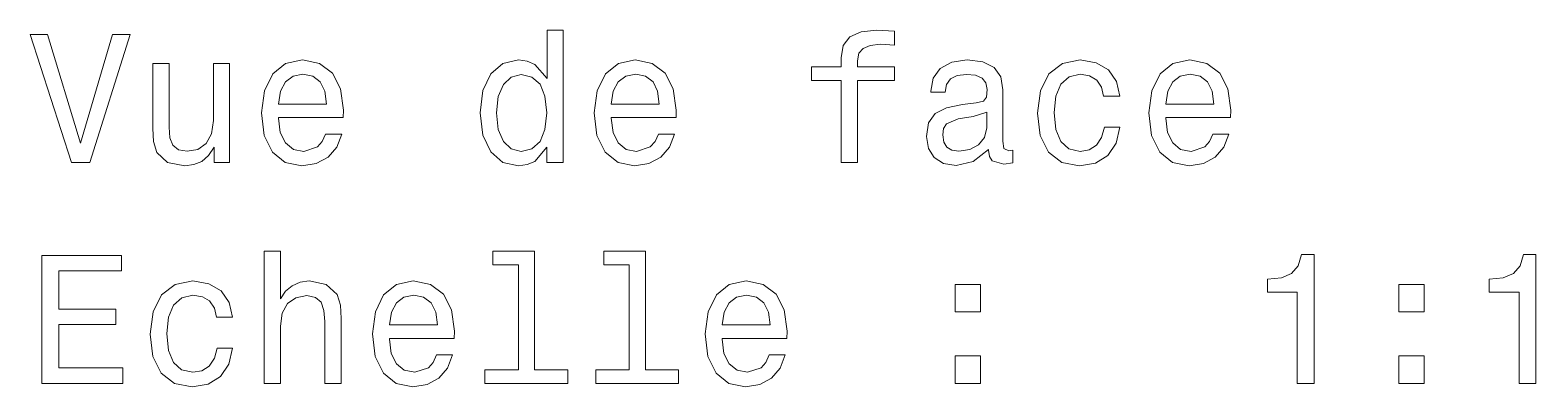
# Model space of a CAD drawing. Extents: x 383 to 866, y 155 to 681.
# Drawn here: x 594.64 to 635.86, y 384.13 to 393.9 of the extents above; entities that cross this region are included whole.
import ezdxf

# ---------------------------------------------------------------- set-up
doc = ezdxf.new("R2010")
doc.units = 0

msp = doc.modelspace()

# ---------------------------------------------------------------- linework, layer by layer
at = {"color": 7, "lineweight": 13}
for points in [[(596.897, 393.78), (596.019, 390.8), (595.117, 393.78), (594.637, 393.78), (595.767, 390.275), (596.271, 390.275), (597.376, 393.78)], [(608.784, 390.694), (608.784, 390.275), (609.227, 390.275), (609.227, 393.896), (608.789, 393.896), (608.789, 392.57), (608.451, 392.953), (608.244, 393.044), (608.007, 393.079), (607.578, 392.978), (607.246, 392.696), (607.029, 392.242), (606.953, 391.632), (607.029, 391.021), (607.246, 390.562), (607.578, 390.275), (608.007, 390.179), (608.244, 390.215), (608.456, 390.305)], [(616.843, 392.514), (616.843, 390.275), (617.287, 390.275), (617.287, 392.514), (618.295, 392.514), (618.295, 392.892), (617.287, 392.892), (617.287, 393.059), (617.322, 393.261), (617.438, 393.397), (617.635, 393.477), (617.917, 393.508), (618.295, 393.488), (618.295, 393.871), (617.816, 393.896), (617.382, 393.851), (617.08, 393.715), (616.898, 393.477), (616.843, 393.14), (616.843, 392.892), (616.031, 392.892), (616.031, 392.514)], [(600.099, 392.983), (599.655, 392.983), (599.655, 391.42), (599.605, 391.057), (599.459, 390.794), (599.232, 390.633), (598.934, 390.583), (598.697, 390.623), (598.546, 390.744), (598.46, 390.951), (598.44, 391.243), (598.44, 392.983), (597.996, 392.983), (597.996, 391.203), (598.011, 390.845), (598.107, 390.547), (598.4, 390.275), (598.869, 390.179), (599.121, 390.215), (599.338, 390.305), (599.524, 390.462), (599.676, 390.689), (599.676, 390.275), (600.099, 390.275)], [(601.436, 391.501), (603.211, 391.501), (603.216, 391.707), (603.135, 392.287), (602.913, 392.721), (602.56, 392.983), (602.091, 393.079), (601.632, 392.978), (601.279, 392.696), (601.052, 392.237), (600.972, 391.632), (601.047, 391.011), (601.274, 390.557), (601.622, 390.275), (602.076, 390.179), (602.47, 390.245), (602.792, 390.416), (603.029, 390.689), (603.166, 391.052), (602.727, 391.052), (602.636, 390.85), (602.505, 390.699), (602.132, 390.578), (601.844, 390.633), (601.627, 390.81), (601.486, 391.097), (601.436, 391.485)], [(610.544, 391.501), (612.319, 391.501), (612.324, 391.707), (612.243, 392.287), (612.021, 392.721), (611.668, 392.983), (611.199, 393.079), (610.74, 392.978), (610.387, 392.696), (610.161, 392.237), (610.08, 391.632), (610.155, 391.011), (610.382, 390.557), (610.73, 390.275), (611.184, 390.179), (611.578, 390.245), (611.9, 390.416), (612.137, 390.689), (612.274, 391.052), (611.835, 391.052), (611.744, 390.85), (611.613, 390.699), (611.24, 390.578), (610.952, 390.633), (610.735, 390.81), (610.594, 391.097), (610.544, 391.485)], [(620.872, 390.628), (620.872, 390.613), (620.898, 390.441), (620.973, 390.32), (621.291, 390.225), (621.538, 390.265), (621.538, 390.608), (621.432, 390.593), (621.291, 390.658), (621.266, 390.86), (621.266, 392.262), (621.205, 392.62), (621.029, 392.872), (620.721, 393.024), (620.287, 393.079), (619.864, 393.019), (619.551, 392.847), (619.354, 392.58), (619.289, 392.227), (619.289, 392.197), (619.687, 392.197), (619.722, 392.408), (619.833, 392.56), (620.015, 392.65), (620.272, 392.686), (620.519, 392.66), (620.696, 392.585), (620.802, 392.454), (620.837, 392.272), (620.817, 392.06), (620.736, 391.954), (620.534, 391.904), (620.156, 391.864), (619.722, 391.773), (619.415, 391.611), (619.233, 391.359), (619.178, 390.986), (619.228, 390.653), (619.385, 390.406), (619.637, 390.25), (619.985, 390.194), (620.454, 390.3)], [(624.024, 392.086), (624.463, 392.086), (624.372, 392.489), (624.155, 392.807), (623.818, 393.003), (623.379, 393.079), (622.895, 392.978), (622.526, 392.696), (622.294, 392.237), (622.214, 391.622), (622.289, 391.011), (622.516, 390.557), (622.875, 390.275), (623.364, 390.179), (623.797, 390.255), (624.135, 390.467), (624.367, 390.8), (624.468, 391.243), (624.044, 391.243), (623.969, 390.961), (623.828, 390.749), (623.626, 390.618), (623.379, 390.578), (623.071, 390.643), (622.849, 390.845), (622.713, 391.173), (622.668, 391.637), (622.713, 392.091), (622.854, 392.418), (623.081, 392.62), (623.379, 392.691), (623.641, 392.645), (623.838, 392.529), (623.969, 392.338)], [(625.724, 391.501), (627.499, 391.501), (627.504, 391.707), (627.423, 392.287), (627.202, 392.721), (626.849, 392.983), (626.38, 393.079), (625.921, 392.978), (625.568, 392.696), (625.341, 392.237), (625.26, 391.632), (625.336, 391.011), (625.562, 390.557), (625.911, 390.275), (626.364, 390.179), (626.758, 390.245), (627.081, 390.416), (627.318, 390.689), (627.454, 391.052), (627.015, 391.052), (626.924, 390.85), (626.793, 390.699), (626.42, 390.578), (626.132, 390.633), (625.916, 390.81), (625.774, 391.097), (625.724, 391.485)], [(601.436, 391.874), (601.491, 392.222), (601.627, 392.479), (601.834, 392.635), (602.106, 392.691), (602.374, 392.635), (602.581, 392.479), (602.707, 392.222), (602.752, 391.874)], [(608.083, 392.681), (608.375, 392.61), (608.597, 392.413), (608.728, 392.086), (608.779, 391.632), (608.728, 391.173), (608.597, 390.845), (608.375, 390.643), (608.083, 390.578), (607.805, 390.643), (607.594, 390.845), (607.452, 391.178), (607.407, 391.632), (607.452, 392.081), (607.594, 392.408), (607.805, 392.61)], [(610.544, 391.874), (610.599, 392.222), (610.735, 392.479), (610.942, 392.635), (611.215, 392.691), (611.482, 392.635), (611.689, 392.479), (611.815, 392.222), (611.86, 391.874)], [(625.724, 391.874), (625.779, 392.222), (625.916, 392.479), (626.122, 392.635), (626.395, 392.691), (626.662, 392.635), (626.869, 392.479), (626.995, 392.222), (627.04, 391.874)], [(620.822, 391.223), (620.761, 390.961), (620.6, 390.759), (620.358, 390.628), (620.06, 390.583), (619.869, 390.608), (619.733, 390.689), (619.647, 390.83), (619.622, 391.026), (619.642, 391.203), (619.722, 391.329), (620.045, 391.47), (620.454, 391.531), (620.822, 391.652)], [(594.96, 384.228), (597.179, 384.228), (597.179, 384.652), (595.424, 384.652), (595.424, 385.837), (596.988, 385.837), (596.988, 386.256), (595.424, 386.256), (595.424, 387.305), (597.139, 387.305), (597.139, 387.728), (594.96, 387.728)], [(601.047, 384.228), (601.491, 384.228), (601.491, 385.792), (601.537, 386.15), (601.683, 386.412), (601.91, 386.573), (602.212, 386.634), (602.454, 386.583), (602.606, 386.447), (602.681, 386.22), (602.707, 385.918), (602.707, 384.228), (603.15, 384.228), (603.15, 386.008), (603.13, 386.367), (603.039, 386.664), (602.742, 386.936), (602.278, 387.032), (602.026, 386.997), (601.809, 386.901), (601.627, 386.75), (601.491, 386.543), (601.491, 387.849), (601.047, 387.849)], [(608.002, 387.476), (608.002, 384.601), (607.089, 384.601), (607.089, 384.228), (609.354, 384.228), (609.354, 384.601), (608.446, 384.601), (608.446, 387.849), (607.306, 387.849), (607.306, 387.476)], [(611.038, 387.476), (611.038, 384.601), (610.125, 384.601), (610.125, 384.228), (612.39, 384.228), (612.39, 384.601), (611.482, 384.601), (611.482, 387.849), (610.342, 387.849), (610.342, 387.476)], [(629.325, 384.228), (629.784, 384.228), (629.784, 387.753), (629.441, 387.753), (629.35, 387.446), (629.168, 387.239), (628.891, 387.118), (628.508, 387.078), (628.508, 386.72), (629.325, 386.72)], [(635.397, 384.228), (635.856, 384.228), (635.856, 387.753), (635.513, 387.753), (635.422, 387.446), (635.24, 387.239), (634.963, 387.118), (634.58, 387.078), (634.58, 386.72), (635.397, 386.72)], [(599.736, 386.039), (600.175, 386.039), (600.084, 386.442), (599.867, 386.76), (599.529, 386.957), (599.091, 387.032), (598.606, 386.931), (598.238, 386.649), (598.006, 386.19), (597.926, 385.575), (598.001, 384.964), (598.228, 384.511), (598.586, 384.228), (599.076, 384.132), (599.509, 384.208), (599.847, 384.42), (600.079, 384.753), (600.18, 385.196), (599.756, 385.196), (599.681, 384.914), (599.539, 384.702), (599.338, 384.571), (599.091, 384.531), (598.783, 384.596), (598.561, 384.798), (598.425, 385.126), (598.38, 385.59), (598.425, 386.044), (598.566, 386.372), (598.793, 386.573), (599.091, 386.644), (599.353, 386.599), (599.55, 386.483), (599.681, 386.291)], [(604.472, 385.454), (606.247, 385.454), (606.252, 385.66), (606.171, 386.24), (605.949, 386.674), (605.596, 386.936), (605.127, 387.032), (604.668, 386.931), (604.315, 386.649), (604.088, 386.19), (604.008, 385.585), (604.083, 384.964), (604.31, 384.511), (604.658, 384.228), (605.112, 384.132), (605.506, 384.198), (605.828, 384.369), (606.065, 384.642), (606.202, 385.005), (605.763, 385.005), (605.672, 384.803), (605.541, 384.652), (605.168, 384.531), (604.88, 384.586), (604.663, 384.763), (604.522, 385.05), (604.472, 385.439)], [(604.472, 385.827), (604.527, 386.175), (604.663, 386.432), (604.87, 386.588), (605.143, 386.644), (605.41, 386.588), (605.617, 386.432), (605.743, 386.175), (605.788, 385.827)], [(613.58, 385.454), (615.355, 385.454), (615.36, 385.66), (615.279, 386.24), (615.057, 386.674), (614.704, 386.936), (614.235, 387.032), (613.776, 386.931), (613.423, 386.649), (613.197, 386.19), (613.116, 385.585), (613.191, 384.964), (613.418, 384.511), (613.766, 384.228), (614.22, 384.132), (614.614, 384.198), (614.936, 384.369), (615.173, 384.642), (615.31, 385.005), (614.871, 385.005), (614.78, 384.803), (614.649, 384.652), (614.276, 384.531), (613.988, 384.586), (613.771, 384.763), (613.63, 385.05), (613.58, 385.439)], [(613.58, 385.827), (613.635, 386.175), (613.771, 386.432), (613.978, 386.588), (614.251, 386.644), (614.518, 386.588), (614.725, 386.432), (614.851, 386.175), (614.896, 385.827)], [(619.959, 386.185), (620.655, 386.185), (620.655, 386.936), (619.959, 386.936)], [(632.104, 386.185), (632.8, 386.185), (632.8, 386.936), (632.104, 386.936)], [(619.959, 384.228), (620.655, 384.228), (620.655, 384.98), (619.959, 384.98)], [(632.104, 384.228), (632.8, 384.228), (632.8, 384.98), (632.104, 384.98)]]:
    msp.add_lwpolyline(points, close=True, dxfattribs=at)

doc.saveas('drawing.dxf')
